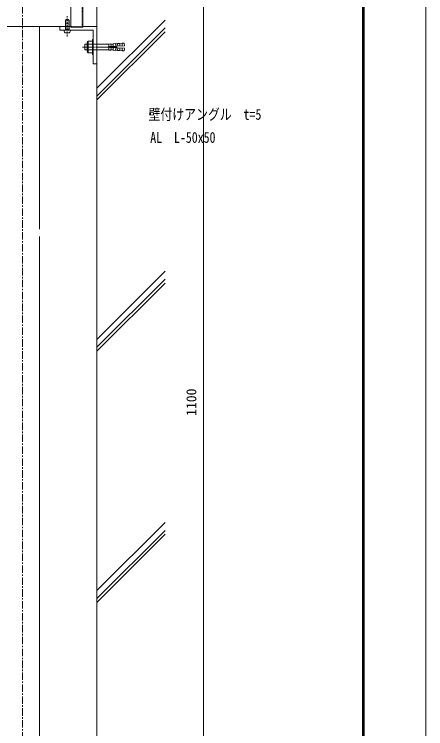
# Model space of a CAD drawing. Units: millimetres, scale not verified. Extents: x -1682 to 1682, y -1188 to 1188.
# Drawn here: x 1128 to 1682, y -572 to 389 of the extents above; entities that cross this region are included whole.
import ezdxf
from ezdxf.enums import TextEntityAlignment as Align

# ---------------------------------------------------------------- set-up
doc = ezdxf.new("R2010")
doc.units = ezdxf.units.MM
doc.header["$LTSCALE"] = 8
for name, pattern in [('USER1', [2, 1.25, -0.25, 0.25, -0.25]), ('USER3', [0.375, 0.25, -0.125]), ('USER6', [0.25, 0.125, -0.125]), ('USER7', [2.3, 2, -0.1, 0.1, -0.1])]:
    doc.linetypes.add(name, pattern=pattern)
for name, color, linetype, lineweight in [('0-0_0', 7, 'Continuous', 18), ('0-1_DEFPOINTS', 7, 'Continuous', 18), ('0-6_WAKU', 7, 'Continuous', 18), ('0-A_6ﾊｯﾁﾝｸﾞ', 4, 'Continuous', 18), ('0-B_51破線ｱﾙﾐ', 3, 'USER3', 18), ('0-C_2躯体線', 4, 'Continuous', 18), ('0-E_3中心線', 2, 'USER1', 18), ('1-0_1手摺寸法', 3, 'Continuous', 18), ('1-1_42ｱﾙﾐ部品', 6, 'Continuous', 18)]:
    doc.layers.add(name, color=color, linetype=linetype, lineweight=lineweight)
doc.layers.add('0-3_MOJI', color=7, linetype='Continuous')
doc.styles.add('ＭＳ ゴシック', font='')
doc.styles.get('ＭＳ ゴシック').set_extended_font_data('MS Gothic')

# ---------------------------------------------------------------- blocks, each defined once
blk = doc.blocks.new('A$C43F735A4')
at = {"layer": '0-A_6ﾊｯﾁﾝｸﾞ'}
for p, q in [((5, 15.421), (1, 14.952)), ((5, 15.421), (1, 14.952)), ((5, 14.011), (1, 13.542)), ((5, 14.011), (1, 13.542)), ((1.25, 14.993), (1.664, 15.993)), ((1.25, 5.993), (1.25, 14.993)), ((4.336, 15.993), (1.664, 15.993)), ((4.75, 14.993), (4.336, 15.993)), ((4.75, 5.993), (4.75, 14.993)), ((5, 12.602), (1, 12.132)), ((5, 12.602), (1, 12.132)), ((5, 11.192), (1, 10.723)), ((5, 11.192), (1, 10.723)), ((5, 9.782), (1, 9.313)), ((5, 9.782), (1, 9.313)), ((5, 8.373), (1, 7.904)), ((5, 8.373), (1, 7.904)), ((5, 7.055), (1, 6.586)), ((5, 7.055), (1, 6.586)), ((0, 5.493), (0, 5.793)), ((5.8, 5.993), (0.2, 5.993)), ((4, 3.493), (2, 3.493)), ((6, 5.493), (6, 5.793))]:
    blk.add_line(p, q, dxfattribs=at)
for centre, radius, start, end in [((0.2, 5.793), 0.2, 90, 180), ((2, 5.493), 2, 180, 270), ((4, 5.493), 2, 270, 0), ((5.8, 5.793), 0.2, 0, 90)]:
    blk.add_arc(centre, radius, start, end, dxfattribs=at)
at = {"layer": '0-B_51破線ｱﾙﾐ'}
blk.add_line((3, 0), (3, 19.154), dxfattribs=at)
blk = doc.blocks.new('D36')
at = {"layer": '1-0_1手摺寸法', "color": 7}
blk.add_line((1524.855, -254.35), (1524.855, 836.45), dxfattribs=at)
at = {"layer": '1-0_1手摺寸法', "color": 7, "style": 'ＭＳ ゴシック'}
blk.add_text('1100', height=13.49, rotation=90, dxfattribs=at).set_placement((1519.105, 272.65), align=Align.BOTTOM_LEFT)

msp = doc.modelspace()

# ---------------------------------------------------------------- linework, layer by layer
at = {"layer": '0-0_0'}
for p, q in [((1204.562, 418.107), (1204.562, 371.107)), ((1220.562, 418.107), (1220.562, 371.107)), ((1204.562, 372.107), (482.87, 372.107)), ((1162.062, 99.581), (1162.062, 372.107)), ((1220.562, 371.107), (1204.562, 371.107)), ((1162.062, -666.689), (1162.062, 89.753))]:
    msp.add_line(p, q, dxfattribs=at)
at = {"layer": '0-0_0', "linetype": 'USER6'}
for p, q in [((1219.562, 417.107), (1219.562, 372.107)), ((1219.562, 372.107), (1204.562, 372.107))]:
    msp.add_line(p, q, dxfattribs=at)
at = {"layer": '0-1_DEFPOINTS', "color": 5}
msp.add_line((1682, -1188), (1682, 1188), dxfattribs=at)
at = {"layer": '0-6_WAKU'}
for p, q in [((1596.8, -1126.8), (1596.8, 1130.8)), ((1597.4, -1127.4), (1597.4, 1131.4)), ((1598, -1128), (1598, 1132)), ((1598.6, -1128.6), (1598.6, 1132.6)), ((1599.2, -1129.2), (1599.2, 1133.2))]:
    msp.add_line(p, q, dxfattribs=at)
at = {"layer": '0-C_2躯体線'}
for p, q in [((1239.562, 476.339), (1239.562, -791.43)), ((1239.562, 289.312), (1331.15, 380.9)), ((1239.562, 278.703), (1331.15, 370.292)), ((1239.562, 273.409), (1331.15, 364.998)), ((1239.562, -48.445), (1331.15, 43.144)), ((1239.562, -59.054), (1331.15, 32.535)), ((1239.562, -64.347), (1331.15, 27.241)), ((1239.562, -386.202), (1331.15, -294.613)), ((1239.562, -396.81), (1331.15, -305.222)), ((1239.562, -402.104), (1331.15, -310.515))]:
    msp.add_line(p, q, dxfattribs=at)
at = {"layer": '0-E_3中心線'}
msp.add_line((1139.562, 495.607), (1139.562, -792.622), dxfattribs=at)
at = {"layer": '0-E_3中心線', "linetype": 'USER7'}
msp.add_line((1220.178, 344.607), (1266.976, 344.607), dxfattribs=at)
at = {"layer": '1-1_42ｱﾙﾐ部品'}
for p, q in [((1204.562, 372.107), (1189.562, 372.107)), ((1189.562, 372.107), (1189.562, 367.107)), ((1234.562, 367.107), (1189.562, 367.107)), ((1239.562, 372.107), (1220.562, 372.107)), ((1234.562, 322.107), (1234.562, 367.107)), ((1239.562, 322.107), (1239.562, 372.107)), ((1223.379, 348.607), (1226.577, 348.607)), ((1223.379, 348.607), (1223.379, 340.607)), ((1226.577, 350.607), (1226.577, 338.607)), ((1227.577, 352.607), (1227.577, 336.607)), ((1227.577, 352.607), (1233.577, 352.607)), ((1227.577, 348.607), (1233.577, 348.607)), ((1233.577, 354.607), (1233.577, 334.607)), ((1233.577, 354.607), (1234.562, 354.607)), ((1234.562, 354.607), (1234.562, 334.607)), ((1234.562, 348.588), (1255.393, 348.638)), ((1255.122, 345.107), (1276.577, 346.354)), ((1255.393, 348.638), (1258.388, 348.81)), ((1255.594, 345.143), (1255.393, 348.638)), ((1258.388, 348.81), (1258.588, 345.33)), ((1258.416, 348.311), (1261.411, 348.484)), ((1258.75, 348.331), (1261.411, 348.484)), ((1261.383, 348.983), (1264.378, 349.156)), ((1261.383, 348.983), (1261.583, 345.503)), ((1261.717, 349.002), (1264.712, 349.175)), ((1264.712, 349.175), (1264.912, 345.693)), ((1264.74, 348.676), (1267.401, 348.83)), ((1264.74, 348.676), (1267.317, 348.825)), ((1267.373, 349.329), (1270.368, 349.502)), ((1267.373, 349.329), (1267.573, 345.849)), ((1270.368, 349.502), (1270.568, 346.021)), ((1270.396, 349.002), (1273.391, 349.175)), ((1273.363, 349.674), (1276.375, 349.848)), ((1273.363, 349.674), (1273.563, 346.194)), ((1276.574, 346.396), (1276.375, 349.848)), ((1223.379, 340.607), (1226.577, 340.607)), ((1227.577, 340.607), (1233.577, 340.607)), ((1227.577, 336.607), (1233.577, 336.607)), ((1234.562, 340.607), (1255.624, 340.607)), ((1255.122, 344.107), (1255.122, 345.107)), ((1255.122, 344.107), (1276.577, 342.861)), ((1255.594, 344.072), (1255.393, 340.577)), ((1255.393, 340.577), (1258.388, 340.405)), ((1258.388, 340.405), (1258.588, 343.885)), ((1258.416, 340.904), (1261.411, 340.731)), ((1258.75, 340.884), (1261.411, 340.731)), ((1261.383, 340.232), (1261.583, 343.712)), ((1261.383, 340.232), (1264.378, 340.059)), ((1261.717, 340.213), (1264.712, 340.04)), ((1264.712, 340.04), (1264.912, 343.522)), ((1264.74, 340.539), (1267.401, 340.385)), ((1264.74, 340.539), (1267.317, 340.39)), ((1267.373, 339.886), (1267.573, 343.366)), ((1267.373, 339.886), (1270.368, 339.713)), ((1270.368, 339.713), (1270.568, 343.194)), ((1270.396, 340.213), (1273.391, 340.04)), ((1273.363, 339.541), (1273.563, 343.021)), ((1273.363, 339.541), (1276.375, 339.367)), ((1276.574, 342.819), (1276.375, 339.367)), ((1233.577, 334.607), (1234.562, 334.607)), ((1234.562, 322.107), (1239.562, 322.107))]:
    msp.add_line(p, q, dxfattribs=at)
for centre, radius, start, end in [((1229.077, 350.607), 2.5, 126.8699, 233.1301), ((1235.077, 344.607), 8.5, 151.92751, 208.07249), ((1229.077, 338.607), 2.5, 126.8699, 233.1301)]:
    msp.add_arc(centre, radius, start, end, dxfattribs=at)

# ---------------------------------------------------------------- block references
at = {"layer": '0-3_MOJI', "xscale": 1.428571, "yscale": 1.428571}
msp.add_blockref('A$C43F735A4', (1195.276, 358.546), dxfattribs=at)
at = {"layer": '1-0_1手摺寸法'}
msp.add_blockref('D36', (-141.739, -423.942), dxfattribs=at)

# ---------------------------------------------------------------- texts
at = {"layer": '0-0_0', "style": 'ＭＳ ゴシック', "width": 0.8}
for s, p in [('壁付けアングル\u3000t=5', (1308.909, 242.342)), ('AL\u3000L-50x50', (1311.286, 211.357))]:
    msp.add_text(s, height=14.66, dxfattribs=at).set_placement(p, align=Align.BOTTOM_LEFT)

doc.saveas('drawing.dxf')
